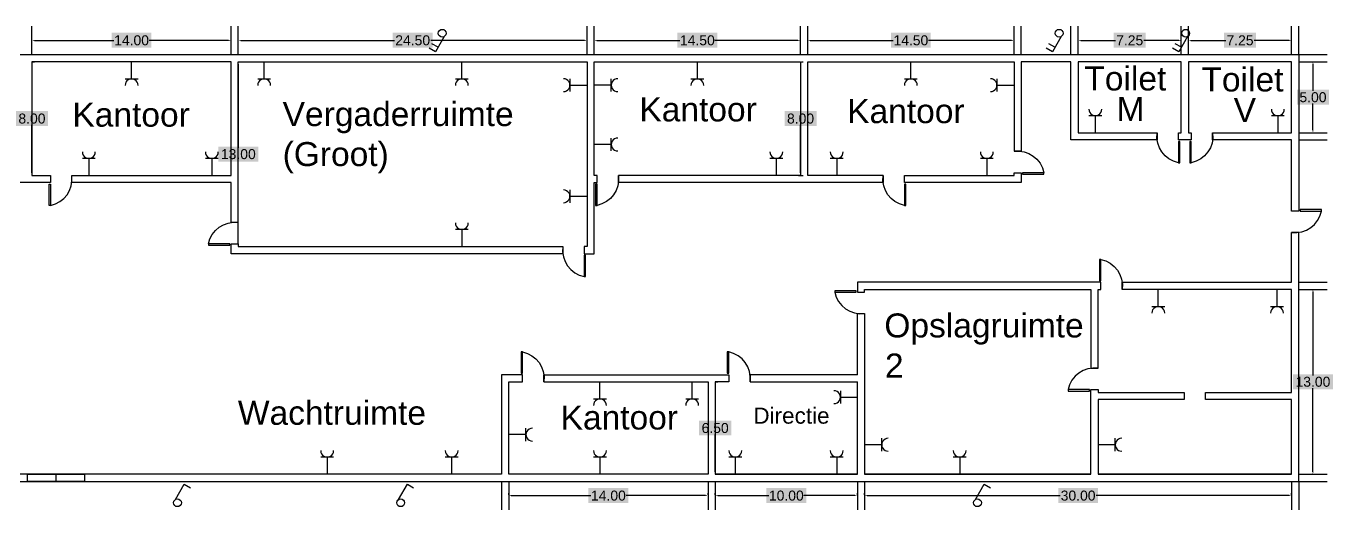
# Model space of a CAD drawing. Header units: inches. Extents: x 3 to 208, y 2 to 36.
# Drawn here: x 116 to 207.8, y 1.8 to 35.8 of the extents above; entities that cross this region are included whole.
import ezdxf

# ---------------------------------------------------------------- set-up
doc = ezdxf.new("R2010")
doc.units = ezdxf.units.IN
doc.header["$MEASUREMENT"] = 0
for name, color, linetype in [('deuren', 1, 'Continuous'), ('Layer1', 21, 'Continuous'), ('Layer2', 90, 'Continuous'), ('Layer3', 140, 'Continuous'), ('Layer4', 2, 'Continuous')]:
    doc.layers.add(name, color=color, linetype=linetype)
doc.styles.get("Standard").update_dxf_attribs({"font": 'arial.ttf'})
doc.dimstyles.get("Standard").update_dxf_attribs({"dimtxt": 0.7, "dimasz": 0.18, "dimexe": 0.18, "dimexo": 0.0625, "dimgap": 0.09, "dimtad": 0, "dimtih": 1, "dimtoh": 1, "dimzin": 0, "dimdsep": 46, "dimtxsty": 'Standard', "dimcen": 0.09, "dimclrt": 250, "dimadec": 0, "dimazin": 0, "dimtfac": 1, "dimtofl": 0, "dimtmove": 0, "dimatfit": 3, "dimfxl": 1, "dimtfill": 2, "dimtfillclr": 1, "dimtolj": 1, "dimtzin": 0, "dimarcsym": 0})

# ---------------------------------------------------------------- blocks, each defined once
blk = doc.blocks.new('*D63')
at = {"layer": 'Defpoints', "color": 0, "transparency": 16777216}
for p in [(149.919, 2.792), (163.919, 2.792), (163.919, 2.792)]:
    blk.add_point(p, dxfattribs=at)
at = {"layer": 'Layer2', "color": 0, "lineweight": -2, "transparency": 16777216}
for p, q in [((149.919, 2.854), (149.919, 2.972)), ((150.099, 2.792), (155.682, 2.792)), ((163.739, 2.792), (158.156, 2.792)), ((163.919, 2.854), (163.919, 2.972))]:
    blk.add_line(p, q, dxfattribs=at)
at = {"layer": 'Layer2', "color": 0, "transparency": 16777216}
for points in [[(150.099, 2.822), (150.099, 2.762), (149.919, 2.792)], [(163.739, 2.822), (163.739, 2.762), (163.919, 2.792)]]:
    blk.add_solid(points, dxfattribs=at)
at = {"layer": 'Layer2', "color": 250, "transparency": 16777216, "insert": (156.919, 2.792), "char_height": 0.7, "attachment_point": 5, "bg_fill": 1, "box_fill_scale": 1.25, "bg_fill_color": 1, "bg_fill_transparency": 0}
blk.add_mtext('\\A1;14.00', dxfattribs=at)
blk = doc.blocks.new('*D64')
at = {"layer": 'Defpoints', "color": 0, "transparency": 16777216}
for p in [(164.419, 2.792), (174.419, 2.792), (174.419, 2.792)]:
    blk.add_point(p, dxfattribs=at)
at = {"layer": 'Layer2', "color": 0, "lineweight": -2, "transparency": 16777216}
for p, q in [((164.419, 2.854), (164.419, 2.972)), ((164.599, 2.792), (168.182, 2.792)), ((174.239, 2.792), (170.656, 2.792)), ((174.419, 2.854), (174.419, 2.972))]:
    blk.add_line(p, q, dxfattribs=at)
at = {"layer": 'Layer2', "color": 0, "transparency": 16777216}
for points in [[(164.599, 2.822), (164.599, 2.762), (164.419, 2.792)], [(174.239, 2.822), (174.239, 2.762), (174.419, 2.792)]]:
    blk.add_solid(points, dxfattribs=at)
at = {"layer": 'Layer2', "color": 250, "transparency": 16777216, "insert": (169.419, 2.792), "char_height": 0.7, "attachment_point": 5, "bg_fill": 1, "box_fill_scale": 1.25, "bg_fill_color": 1, "bg_fill_transparency": 0}
blk.add_mtext('\\A1;10.00', dxfattribs=at)
blk = doc.blocks.new('*D65')
at = {"layer": 'Defpoints', "color": 0, "transparency": 16777216}
for p in [(174.919, 2.792), (204.919, 2.792), (204.919, 2.792)]:
    blk.add_point(p, dxfattribs=at)
at = {"layer": 'Layer2', "color": 0, "lineweight": -2, "transparency": 16777216}
for p, q in [((174.919, 2.854), (174.919, 2.972)), ((175.099, 2.792), (188.649, 2.792)), ((204.739, 2.792), (191.189, 2.792)), ((204.919, 2.854), (204.919, 2.972))]:
    blk.add_line(p, q, dxfattribs=at)
at = {"layer": 'Layer2', "color": 0, "transparency": 16777216}
for points in [[(175.099, 2.822), (175.099, 2.762), (174.919, 2.792)], [(204.739, 2.822), (204.739, 2.762), (204.919, 2.792)]]:
    blk.add_solid(points, dxfattribs=at)
at = {"layer": 'Layer2', "color": 250, "transparency": 16777216, "insert": (189.919, 2.792), "char_height": 0.7, "attachment_point": 5, "bg_fill": 1, "box_fill_scale": 1.25, "bg_fill_color": 1, "bg_fill_transparency": 0}
blk.add_mtext('\\A1;30.00', dxfattribs=at)
blk = doc.blocks.new('*D66')
at = {"layer": 'Defpoints', "color": 0, "transparency": 16777216}
for p in [(206.419, 17.292), (206.419, 17.292), (206.419, 4.292)]:
    blk.add_point(p, dxfattribs=at)
at = {"layer": 'Layer2', "color": 0, "lineweight": -2, "transparency": 16777216}
for p, q in [((206.419, 17.112), (206.419, 11.24)), ((206.482, 17.292), (206.599, 17.292)), ((206.419, 4.472), (206.419, 10.344)), ((206.482, 4.292), (206.599, 4.292))]:
    blk.add_line(p, q, dxfattribs=at)
at = {"layer": 'Layer2', "color": 0, "transparency": 16777216}
for points in [[(206.389, 17.112), (206.449, 17.112), (206.419, 17.292)], [(206.389, 4.472), (206.449, 4.472), (206.419, 4.292)]]:
    blk.add_solid(points, dxfattribs=at)
at = {"layer": 'Layer2', "color": 250, "transparency": 16777216, "insert": (206.419, 10.792), "char_height": 0.7, "attachment_point": 5, "bg_fill": 1, "box_fill_scale": 1.25, "bg_fill_color": 1, "bg_fill_transparency": 0}
blk.add_mtext('\\A1;13.00', dxfattribs=at)
blk = doc.blocks.new('*D67')
at = {"layer": 'Defpoints', "color": 0, "transparency": 16777216}
for p in [(206.419, 33.292), (206.419, 33.292), (206.419, 28.292)]:
    blk.add_point(p, dxfattribs=at)
at = {"layer": 'Layer2', "color": 0, "lineweight": -2, "transparency": 16777216}
for p, q in [((206.419, 33.112), (206.419, 31.239)), ((206.482, 33.292), (206.599, 33.292)), ((206.419, 28.472), (206.419, 30.345)), ((206.482, 28.292), (206.599, 28.292))]:
    blk.add_line(p, q, dxfattribs=at)
at = {"layer": 'Layer2', "color": 0, "transparency": 16777216}
for points in [[(206.389, 33.112), (206.449, 33.112), (206.419, 33.292)], [(206.389, 28.472), (206.449, 28.472), (206.419, 28.292)]]:
    blk.add_solid(points, dxfattribs=at)
at = {"layer": 'Layer2', "color": 250, "transparency": 16777216, "insert": (206.419, 30.792), "char_height": 0.7, "attachment_point": 5, "bg_fill": 1, "box_fill_scale": 1.25, "bg_fill_color": 1, "bg_fill_transparency": 0}
blk.add_mtext('\\A1;5.00', dxfattribs=at)
blk = doc.blocks.new('*D68')
at = {"layer": 'Defpoints', "color": 0, "transparency": 16777216}
for p in [(197.669, 34.792), (197.669, 34.792), (204.919, 34.792)]:
    blk.add_point(p, dxfattribs=at)
at = {"layer": 'Layer2', "color": 0, "lineweight": -2, "transparency": 16777216}
for p, q in [((197.669, 34.854), (197.669, 34.972)), ((204.919, 34.854), (204.919, 34.972)), ((197.849, 34.792), (200.295, 34.792)), ((204.739, 34.792), (202.293, 34.792))]:
    blk.add_line(p, q, dxfattribs=at)
at = {"layer": 'Layer2', "color": 0, "transparency": 16777216}
for points in [[(197.849, 34.822), (197.849, 34.762), (197.669, 34.792)], [(204.739, 34.822), (204.739, 34.762), (204.919, 34.792)]]:
    blk.add_solid(points, dxfattribs=at)
at = {"layer": 'Layer2', "color": 250, "transparency": 16777216, "insert": (201.294, 34.792), "char_height": 0.7, "attachment_point": 5, "bg_fill": 1, "box_fill_scale": 1.25, "bg_fill_color": 1, "bg_fill_transparency": 0}
blk.add_mtext('\\A1;7.25', dxfattribs=at)
blk = doc.blocks.new('*D69')
at = {"layer": 'Defpoints', "color": 0, "transparency": 16777216}
for p in [(189.919, 34.792), (189.919, 34.792), (197.169, 34.792)]:
    blk.add_point(p, dxfattribs=at)
at = {"layer": 'Layer2', "color": 0, "lineweight": -2, "transparency": 16777216}
for p, q in [((189.919, 34.854), (189.919, 34.972)), ((197.169, 34.854), (197.169, 34.972)), ((190.099, 34.792), (192.545, 34.792)), ((196.989, 34.792), (194.543, 34.792))]:
    blk.add_line(p, q, dxfattribs=at)
at = {"layer": 'Layer2', "color": 0, "transparency": 16777216}
for points in [[(190.099, 34.822), (190.099, 34.762), (189.919, 34.792)], [(196.989, 34.822), (196.989, 34.762), (197.169, 34.792)]]:
    blk.add_solid(points, dxfattribs=at)
at = {"layer": 'Layer2', "color": 250, "transparency": 16777216, "insert": (193.544, 34.792), "char_height": 0.7, "attachment_point": 5, "bg_fill": 1, "box_fill_scale": 1.25, "bg_fill_color": 1, "bg_fill_transparency": 0}
blk.add_mtext('\\A1;7.25', dxfattribs=at)
blk = doc.blocks.new('*D70')
at = {"layer": 'Defpoints', "color": 0, "transparency": 16777216}
for p in [(170.919, 34.792), (170.919, 34.792), (185.419, 34.792)]:
    blk.add_point(p, dxfattribs=at)
at = {"layer": 'Layer2', "color": 0, "lineweight": -2, "transparency": 16777216}
for p, q in [((170.919, 34.854), (170.919, 34.972)), ((185.419, 34.854), (185.419, 34.972)), ((171.099, 34.792), (176.932, 34.792)), ((185.239, 34.792), (179.406, 34.792))]:
    blk.add_line(p, q, dxfattribs=at)
at = {"layer": 'Layer2', "color": 0, "transparency": 16777216}
for points in [[(171.099, 34.822), (171.099, 34.762), (170.919, 34.792)], [(185.239, 34.822), (185.239, 34.762), (185.419, 34.792)]]:
    blk.add_solid(points, dxfattribs=at)
at = {"layer": 'Layer2', "color": 250, "transparency": 16777216, "insert": (178.169, 34.792), "char_height": 0.7, "attachment_point": 5, "bg_fill": 1, "box_fill_scale": 1.25, "bg_fill_color": 1, "bg_fill_transparency": 0}
blk.add_mtext('\\A1;14.50', dxfattribs=at)
blk = doc.blocks.new('*D71')
at = {"layer": 'Defpoints', "color": 0, "transparency": 16777216}
for p in [(155.919, 34.792), (155.919, 34.792), (170.419, 34.792)]:
    blk.add_point(p, dxfattribs=at)
at = {"layer": 'Layer2', "color": 0, "lineweight": -2, "transparency": 16777216}
for p, q in [((155.919, 34.854), (155.919, 34.972)), ((170.419, 34.854), (170.419, 34.972)), ((156.099, 34.792), (161.932, 34.792)), ((170.239, 34.792), (164.406, 34.792))]:
    blk.add_line(p, q, dxfattribs=at)
at = {"layer": 'Layer2', "color": 0, "transparency": 16777216}
for points in [[(156.099, 34.822), (156.099, 34.762), (155.919, 34.792)], [(170.239, 34.822), (170.239, 34.762), (170.419, 34.792)]]:
    blk.add_solid(points, dxfattribs=at)
at = {"layer": 'Layer2', "color": 250, "transparency": 16777216, "insert": (163.169, 34.792), "char_height": 0.7, "attachment_point": 5, "bg_fill": 1, "box_fill_scale": 1.25, "bg_fill_color": 1, "bg_fill_transparency": 0}
blk.add_mtext('\\A1;14.50', dxfattribs=at)
blk = doc.blocks.new('*D72')
at = {"layer": 'Defpoints', "color": 0, "transparency": 16777216}
for p in [(130.919, 34.792), (130.919, 34.792), (155.419, 34.792)]:
    blk.add_point(p, dxfattribs=at)
at = {"layer": 'Layer2', "color": 0, "lineweight": -2, "transparency": 16777216}
for p, q in [((130.919, 34.854), (130.919, 34.972)), ((155.419, 34.854), (155.419, 34.972)), ((131.099, 34.792), (141.893, 34.792)), ((155.239, 34.792), (144.445, 34.792))]:
    blk.add_line(p, q, dxfattribs=at)
at = {"layer": 'Layer2', "color": 0, "transparency": 16777216}
for points in [[(131.099, 34.822), (131.099, 34.762), (130.919, 34.792)], [(155.239, 34.822), (155.239, 34.762), (155.419, 34.792)]]:
    blk.add_solid(points, dxfattribs=at)
at = {"layer": 'Layer2', "color": 250, "transparency": 16777216, "insert": (143.169, 34.792), "char_height": 0.7, "attachment_point": 5, "bg_fill": 1, "box_fill_scale": 1.25, "bg_fill_color": 1, "bg_fill_transparency": 0}
blk.add_mtext('\\A1;24.50', dxfattribs=at)
blk = doc.blocks.new('*D73')
at = {"layer": 'Defpoints', "color": 0, "transparency": 16777216}
for p in [(116.419, 34.792), (116.419, 34.792), (130.419, 34.792)]:
    blk.add_point(p, dxfattribs=at)
at = {"layer": 'Layer2', "color": 0, "lineweight": -2, "transparency": 16777216}
for p, q in [((116.419, 34.854), (116.419, 34.972)), ((130.419, 34.854), (130.419, 34.972)), ((116.599, 34.792), (122.182, 34.792)), ((130.239, 34.792), (124.656, 34.792))]:
    blk.add_line(p, q, dxfattribs=at)
at = {"layer": 'Layer2', "color": 0, "transparency": 16777216}
for points in [[(116.599, 34.822), (116.599, 34.762), (116.419, 34.792)], [(130.239, 34.822), (130.239, 34.762), (130.419, 34.792)]]:
    blk.add_solid(points, dxfattribs=at)
at = {"layer": 'Layer2', "color": 250, "transparency": 16777216, "insert": (123.419, 34.792), "char_height": 0.7, "attachment_point": 5, "bg_fill": 1, "box_fill_scale": 1.25, "bg_fill_color": 1, "bg_fill_transparency": 0}
blk.add_mtext('\\A1;14.00', dxfattribs=at)
blk = doc.blocks.new('*D52')
at = {"layer": 'Defpoints', "color": 0, "transparency": 16777216}
for p in [(116.419, 33.292), (116.419, 33.292), (116.419, 25.292)]:
    blk.add_point(p, dxfattribs=at)
at = {"layer": 'Layer2', "color": 0, "lineweight": -2, "transparency": 16777216}
for p, q in [((116.419, 33.112), (116.419, 29.739)), ((116.482, 33.292), (116.599, 33.292)), ((116.419, 25.472), (116.419, 28.845)), ((116.482, 25.292), (116.599, 25.292))]:
    blk.add_line(p, q, dxfattribs=at)
at = {"layer": 'Layer2', "color": 0, "transparency": 16777216}
for points in [[(116.389, 33.112), (116.449, 33.112), (116.419, 33.292)], [(116.389, 25.472), (116.449, 25.472), (116.419, 25.292)]]:
    blk.add_solid(points, dxfattribs=at)
at = {"layer": 'Layer2', "color": 250, "transparency": 16777216, "insert": (116.419, 29.292), "char_height": 0.7, "attachment_point": 5, "bg_fill": 1, "box_fill_scale": 1.25, "bg_fill_color": 1, "bg_fill_transparency": 0}
blk.add_mtext('\\A1;8.00', dxfattribs=at)
blk = doc.blocks.new('*D54')
at = {"layer": 'Defpoints', "color": 0, "transparency": 16777216}
for p in [(130.919, 33.292), (130.919, 33.292), (130.919, 20.292)]:
    blk.add_point(p, dxfattribs=at)
at = {"layer": 'Layer2', "color": 0, "lineweight": -2, "transparency": 16777216}
for p, q in [((130.919, 33.112), (130.919, 27.24)), ((130.982, 33.292), (131.099, 33.292)), ((130.919, 20.472), (130.919, 26.344)), ((130.982, 20.292), (131.099, 20.292))]:
    blk.add_line(p, q, dxfattribs=at)
at = {"layer": 'Layer2', "color": 0, "transparency": 16777216}
for points in [[(130.889, 33.112), (130.949, 33.112), (130.919, 33.292)], [(130.889, 20.472), (130.949, 20.472), (130.919, 20.292)]]:
    blk.add_solid(points, dxfattribs=at)
at = {"layer": 'Layer2', "color": 250, "transparency": 16777216, "insert": (130.919, 26.792), "char_height": 0.7, "attachment_point": 5, "bg_fill": 1, "box_fill_scale": 1.25, "bg_fill_color": 1, "bg_fill_transparency": 0}
blk.add_mtext('\\A1;13.00', dxfattribs=at)
blk = doc.blocks.new('*D55')
at = {"layer": 'Defpoints', "color": 0, "transparency": 16777216}
for p in [(170.419, 33.292), (170.419, 33.292), (170.219, 25.292)]:
    blk.add_point(p, dxfattribs=at)
at = {"layer": 'Layer2', "color": 0, "lineweight": -2, "transparency": 16777216}
for p, q in [((170.419, 33.112), (170.419, 29.739)), ((170.482, 33.292), (170.599, 33.292)), ((170.419, 25.472), (170.419, 28.845)), ((170.282, 25.292), (170.599, 25.292))]:
    blk.add_line(p, q, dxfattribs=at)
at = {"layer": 'Layer2', "color": 0, "transparency": 16777216}
for points in [[(170.389, 33.112), (170.449, 33.112), (170.419, 33.292)], [(170.389, 25.472), (170.449, 25.472), (170.419, 25.292)]]:
    blk.add_solid(points, dxfattribs=at)
at = {"layer": 'Layer2', "color": 250, "transparency": 16777216, "insert": (170.419, 29.292), "char_height": 0.7, "attachment_point": 5, "bg_fill": 1, "box_fill_scale": 1.25, "bg_fill_color": 1, "bg_fill_transparency": 0}
blk.add_mtext('\\A1;8.00', dxfattribs=at)
blk = doc.blocks.new('*D56')
at = {"layer": 'Defpoints', "color": 0, "transparency": 16777216}
for p in [(164.419, 10.792), (164.419, 4.292), (164.419, 4.292)]:
    blk.add_point(p, dxfattribs=at)
at = {"layer": 'Layer2', "color": 0, "lineweight": -2, "transparency": 16777216}
for p, q in [((164.419, 10.612), (164.419, 7.989)), ((164.482, 10.792), (164.599, 10.792)), ((164.419, 4.472), (164.419, 7.095)), ((164.482, 4.292), (164.599, 4.292))]:
    blk.add_line(p, q, dxfattribs=at)
at = {"layer": 'Layer2', "color": 0, "transparency": 16777216}
for points in [[(164.389, 10.612), (164.449, 10.612), (164.419, 10.792)], [(164.389, 4.472), (164.449, 4.472), (164.419, 4.292)]]:
    blk.add_solid(points, dxfattribs=at)
at = {"layer": 'Layer2', "color": 250, "transparency": 16777216, "insert": (164.419, 7.542), "char_height": 0.7, "attachment_point": 5, "bg_fill": 1, "box_fill_scale": 1.25, "bg_fill_color": 1, "bg_fill_transparency": 0}
blk.add_mtext('\\A1;6.50', dxfattribs=at)

msp = doc.modelspace()

# ---------------------------------------------------------------- linework, layer by layer
for p, q in [((116.419, 33.792), (116.419, 35.792)), ((130.419, 33.792), (130.419, 35.792)), ((130.919, 33.792), (130.919, 35.792)), ((155.419, 33.792), (155.419, 35.792)), ((155.919, 33.792), (155.919, 35.792)), ((170.419, 33.792), (170.419, 35.792)), ((170.919, 33.792), (170.919, 35.792)), ((185.419, 33.792), (185.419, 35.792)), ((185.919, 33.792), (185.919, 35.792)), ((189.419, 33.792), (189.419, 35.792)), ((189.919, 33.792), (189.919, 35.792)), ((197.169, 33.792), (197.169, 35.792)), ((197.669, 33.792), (197.669, 35.792)), ((204.919, 33.792), (204.919, 35.792)), ((205.419, 33.792), (205.419, 35.792)), ((205.419, 33.792), (207.419, 33.792)), ((205.419, 33.292), (207.419, 33.292)), ((205.419, 28.292), (207.419, 28.292)), ((205.419, 27.792), (207.419, 27.792)), ((205.419, 17.792), (207.419, 17.792)), ((205.419, 17.292), (207.419, 17.292)), ((149.419, 3.792), (149.419, 1.792)), ((149.919, 3.792), (149.919, 1.792)), ((163.919, 3.792), (163.919, 1.792)), ((164.419, 3.792), (164.419, 1.792)), ((174.419, 3.792), (174.419, 1.792)), ((174.919, 3.792), (174.919, 1.792)), ((204.919, 3.792), (204.919, 1.792)), ((205.419, 4.292), (207.419, 4.292)), ((205.419, 3.792), (205.419, 1.792)), ((205.419, 3.792), (207.419, 3.792))]:
    msp.add_line(p, q)
at = {"lineweight": 30}
msp.add_line((174.419, 4.292), (164.419, 4.292), dxfattribs=at)
for points in [[(5.919, 33.292), (5.919, 27.292), (15.124, 27.292), (15.124, 26.792), (5.919, 26.792), (5.919, 22.292), (5.419, 22.292), (5.419, 33.792), (205.419, 33.792), (205.419, 22.792), (204.919, 22.792), (204.919, 27.792), (199.369, 27.792), (199.369, 28.292, -0.395447), (197.869, 26.192), (197.869, 27.692), (197.769, 27.692), (197.769, 26.192), (197.869, 26.192)], [(117.719, 23.192, 0.395447), (119.219, 25.292), (121.619, 25.292), (123.419, 25.292), (128.719, 25.292), (130.219, 25.292), (130.419, 25.292), (130.419, 33.292), (123.419, 33.292), (119.419, 33.292), (116.419, 33.292), (116.419, 25.292), (117.719, 25.292), (117.719, 24.792), (116.419, 24.792), (115.919, 24.792), (105.169, 24.792), (105.169, 25.292, -0.395447), (103.669, 23.192)], [(196.969, 26.192, -0.395447), (195.469, 28.292), (195.469, 27.792), (189.919, 27.792), (189.419, 27.792), (189.419, 33.292), (185.919, 33.292), (185.919, 26.992), (185.419, 26.992, -0.395447), (187.519, 25.492), (186.019, 25.492), (186.019, 25.392), (187.519, 25.392), (187.519, 25.492)], [(191.518, 19.392, -0.395447), (193.018, 17.292), (193.018, 17.792), (204.919, 17.792), (204.919, 21.292)], [(191.318, 11.742), (191.318, 17.292), (191.518, 17.292), (191.518, 17.792), (174.419, 17.792), (174.419, 17.292), (174.419, 17.092), (174.919, 17.092), (174.919, 17.292), (190.818, 17.292), (190.818, 11.742), (191.318, 11.742, 0.395447), (189.218, 10.242)], [(150.882, 12.892, -0.395447), (152.382, 10.792), (152.382, 11.292), (154.419, 11.292), (154.919, 11.292), (165.169, 11.292), (165.369, 11.292), (165.369, 10.792), (165.169, 10.792), (164.419, 10.792), (164.419, 4.292), (174.419, 4.292), (174.419, 10.792)]]:
    msp.add_lwpolyline(points, format="xyb", dxfattribs=at)
for points in [[(130.919, 21.992), (130.919, 24.792), (130.919, 33.292), (155.419, 33.292), (155.419, 20.292), (155.219, 20.292), (155.219, 19.792), (155.919, 19.792), (155.919, 24.792), (156.119, 24.792), (156.119, 25.292), (155.919, 25.292), (155.919, 33.292), (170.419, 33.292), (170.419, 25.292), (170.219, 25.292), (157.619, 25.292, -0.395447), (156.119, 23.192)], [(128.819, 20.492, -0.395447), (130.919, 21.992), (130.419, 21.992), (130.419, 24.792), (130.219, 24.792), (128.719, 24.792), (123.419, 24.792), (121.619, 24.792), (119.219, 24.792), (119.219, 25.292)], [(177.719, 23.192, -0.395447), (176.219, 25.292), (176.219, 24.792), (170.919, 24.792), (170.219, 24.792), (157.619, 24.792), (157.619, 25.292)], [(3.819, 22.192, 0.395447), (5.919, 20.692), (5.419, 20.692), (5.419, 16.992), (5.419, 15.492), (5.419, 3.792), (163.217, 3.792), (193.217, 3.792), (205.419, 3.792), (205.419, 21.292), (204.919, 21.292, 0.395447), (207.019, 22.792)]]:
    msp.add_lwpolyline(points, format="xyb")
for points in [[(176.219, 25.292), (170.919, 25.292), (170.919, 33.292), (185.419, 33.292), (185.419, 26.992)], [(199.369, 28.292), (204.919, 28.292), (204.919, 33.292), (199.919, 33.292), (197.669, 33.292), (197.669, 28.292), (197.869, 28.292), (197.869, 27.792), (196.969, 27.792), (196.969, 28.292), (197.169, 28.292), (197.169, 33.292), (193.919, 33.292), (189.919, 33.292), (189.919, 28.292), (195.469, 28.292)]]:
    msp.add_lwpolyline(points)
for points in [[(197.069, 26.192), (197.069, 27.692), (196.969, 27.692), (196.969, 26.192), (197.069, 26.192)], [(117.719, 24.692), (117.719, 23.192), (117.619, 23.192), (117.619, 24.692), (117.719, 24.692)], [(156.019, 24.692), (156.019, 23.192), (156.119, 23.192), (156.119, 24.692), (156.019, 24.692)], [(177.719, 24.692), (177.719, 23.192), (177.819, 23.192), (177.819, 24.692), (177.719, 24.692)], [(205.519, 22.792), (207.019, 22.792), (207.019, 22.892), (205.519, 22.892), (205.519, 22.792)], [(130.319, 20.492), (128.819, 20.492), (128.819, 20.392), (130.319, 20.392), (130.319, 20.492)], [(155.219, 19.692), (155.219, 18.192), (155.319, 18.192), (155.319, 19.692), (155.219, 19.692)], [(191.418, 19.392), (191.418, 17.892), (191.518, 17.892), (191.518, 19.392), (191.418, 19.392)], [(174.319, 17.192), (172.819, 17.192), (172.819, 17.092), (174.319, 17.092), (174.319, 17.192)], [(204.919, 4.292), (191.318, 4.292), (193.217, 4.292), (204.919, 4.292), (204.919, 9.542), (198.869, 9.542), (198.869, 10.042), (204.919, 10.042), (204.919, 17.292), (193.018, 17.292)], [(174.419, 11.292), (174.419, 15.592), (174.919, 15.592), (174.919, 4.292), (190.818, 4.292), (180.818, 4.292), (174.919, 4.292)], [(152.382, 10.792), (154.919, 10.792), (163.919, 10.792), (163.919, 4.292), (160.818, 4.292), (149.919, 4.292), (149.919, 10.792), (150.882, 10.792), (150.882, 11.292), (149.419, 11.292), (149.419, 4.292), (144.318, 4.292), (128.318, 4.292), (126.318, 4.292), (124.318, 4.292), (106.619, 4.292)], [(174.419, 11.292), (166.869, 11.292), (166.869, 10.792), (174.419, 10.792)], [(190.718, 10.242), (189.218, 10.242), (189.218, 10.142), (190.718, 10.142), (190.718, 10.242)], [(190.818, 4.292), (190.818, 10.242), (191.318, 10.242), (191.318, 10.042), (197.369, 10.042), (197.369, 9.542), (191.318, 9.542), (191.318, 4.292)]]:
    msp.add_lwpolyline(points, dxfattribs=at)
for points in [[(177.719, 25.292), (185.419, 25.292), (185.419, 25.492), (185.919, 25.492), (185.919, 24.792), (178.419, 24.792), (177.719, 24.792)], [(130.919, 20.492), (130.919, 20.292), (153.719, 20.292), (153.719, 19.792), (130.919, 19.792), (130.419, 19.792), (130.419, 20.492)]]:
    msp.add_lwpolyline(points, close=True)
for points in [[(150.882, 11.392), (150.882, 12.892), (150.782, 12.892), (150.782, 11.392)], [(165.269, 11.392), (165.369, 11.392), (165.369, 12.892), (165.269, 12.892)]]:
    msp.add_lwpolyline(points, close=True, dxfattribs=at)
for centre, start, end in [((155.589, 20.042), 172.38529, 258.69007), ((174.669, 17.462), 191.30993, 277.61471), ((164.999, 11.042), 352.38529, 78.69007)]:
    msp.add_arc(centre, 1.887, start, end, dxfattribs=at)
at = {"layer": 'deuren'}
msp.add_line((197.177, 34.308), (196.744, 34.558), dxfattribs=at)
msp.add_lwpolyline([(197.609, 35.056), (196.995, 33.993), (196.562, 34.243)], dxfattribs=at)
at = {"layer": 'deuren', "lineweight": 30}
msp.add_lwpolyline([(118.103, 4.292), (118.103, 3.792), (116.103, 3.792), (116.103, 4.292), (120.103, 4.292), (120.103, 3.792), (118.103, 3.792)], dxfattribs=at)
at = {"layer": 'deuren'}
msp.add_circle((197.472, 35.292), 0.273, dxfattribs=at)
at = {"layer": 'Layer2'}
for p, q in [((132.734, 32.088), (132.734, 33.292)), ((154.215, 31.64), (155.419, 31.64)), ((157.123, 31.64), (155.919, 31.64)), ((184.215, 31.64), (185.419, 31.64)), ((191.128, 29.496), (191.128, 28.292)), ((203.949, 29.496), (203.949, 28.292)), ((157.123, 27.468), (155.919, 27.468)), ((120.419, 26.496), (120.419, 25.292)), ((129.061, 26.496), (129.061, 25.292)), ((168.716, 26.496), (168.716, 25.292)), ((172.963, 26.496), (172.963, 25.292)), ((183.505, 26.496), (183.505, 25.292)), ((154.215, 23.83), (155.419, 23.83)), ((195.551, 16.088), (195.551, 17.292)), ((203.894, 16.088), (203.894, 17.292)), ((156.324, 9.588), (156.324, 10.792)), ((162.807, 9.588), (162.807, 10.792)), ((173.215, 9.711), (174.419, 9.711)), ((151.123, 7.081), (149.919, 7.081)), ((176.123, 6.369), (174.919, 6.369)), ((192.522, 6.369), (191.318, 6.369)), ((137.157, 5.496), (137.157, 4.292)), ((145.904, 5.496), (145.904, 4.292)), ((165.833, 5.496), (165.833, 4.292)), ((172.963, 5.496), (172.963, 4.292))]:
    msp.add_line(p, q, dxfattribs=at)
for points in [[(132.282, 32.088), (132.734, 32.088), (133.186, 32.088)], [(154.215, 32.092), (154.215, 31.64), (154.215, 31.187)], [(157.123, 31.187), (157.123, 31.64), (157.123, 32.092)], [(184.215, 32.092), (184.215, 31.64), (184.215, 31.187)], [(191.58, 29.496), (191.128, 29.496), (190.676, 29.496)], [(204.401, 29.496), (203.949, 29.496), (203.496, 29.496)], [(157.123, 27.016), (157.123, 27.468), (157.123, 27.921)], [(120.872, 26.496), (120.419, 26.496), (119.967, 26.496)], [(129.513, 26.496), (129.061, 26.496), (128.608, 26.496)], [(169.168, 26.496), (168.716, 26.496), (168.263, 26.496)], [(173.415, 26.496), (172.963, 26.496), (172.511, 26.496)], [(183.958, 26.496), (183.505, 26.496), (183.053, 26.496)], [(154.215, 24.282), (154.215, 23.83), (154.215, 23.378)], [(195.098, 16.088), (195.551, 16.088), (196.003, 16.088)], [(203.441, 16.088), (203.894, 16.088), (204.346, 16.088)], [(173.215, 10.163), (173.215, 9.711), (173.215, 9.258)], [(155.872, 9.588), (156.324, 9.588), (156.776, 9.588)], [(162.354, 9.588), (162.807, 9.588), (163.259, 9.588)], [(151.123, 6.628), (151.123, 7.081), (151.123, 7.533)], [(176.123, 5.916), (176.123, 6.369), (176.123, 6.821)], [(192.522, 5.916), (192.522, 6.369), (192.522, 6.821)], [(137.609, 5.496), (137.157, 5.496), (136.705, 5.496)], [(146.356, 5.496), (145.904, 5.496), (145.451, 5.496)], [(166.285, 5.496), (165.833, 5.496), (165.381, 5.496)], [(173.415, 5.496), (172.963, 5.496), (172.511, 5.496)]]:
    msp.add_lwpolyline(points, dxfattribs=at)
for centre, start, end in [((132.734, 31.636), 359.12753, 180.87247), ((153.763, 31.64), 269.12753, 90.87247), ((157.575, 31.64), 89.12753, 270.87247), ((183.763, 31.64), 269.12753, 90.87247), ((191.128, 29.948), 179.12753, 0.87247), ((203.949, 29.948), 179.12753, 0.87247), ((157.575, 27.468), 89.12753, 270.87247), ((120.419, 26.948), 179.12753, 0.87247), ((129.061, 26.948), 179.12753, 0.87247), ((168.716, 26.948), 179.12753, 0.87247), ((172.963, 26.948), 179.12753, 0.87247), ((183.505, 26.948), 179.12753, 0.87247), ((153.763, 23.83), 269.12753, 90.87247), ((195.551, 15.636), 359.12753, 180.87247), ((203.894, 15.636), 359.12753, 180.87247), ((172.763, 9.711), 269.12753, 90.87247), ((156.324, 9.136), 359.12753, 180.87247), ((162.807, 9.136), 359.12753, 180.87247), ((151.575, 7.081), 89.12753, 270.87247), ((176.575, 6.369), 89.12753, 270.87247), ((192.974, 6.369), 89.12753, 270.87247), ((137.157, 5.948), 179.12753, 0.87247), ((145.904, 5.948), 179.12753, 0.87247), ((165.833, 5.948), 179.12753, 0.87247), ((172.963, 5.948), 179.12753, 0.87247)]:
    msp.add_arc(centre, 0.452, start, end, dxfattribs=at)
at = {"layer": 'Layer3'}
for p, q in [((144.948, 34.308), (144.514, 34.558)), ((188.294, 34.308), (187.861, 34.558))]:
    msp.add_line(p, q, dxfattribs=at)
for points in [[(145.379, 35.056), (144.765, 33.993), (144.332, 34.243)], [(188.725, 35.056), (188.112, 33.993), (187.679, 34.243)], [(126.507, 2.528), (127.12, 3.591), (127.553, 3.341)], [(142.184, 2.528), (142.797, 3.591), (143.23, 3.341)], [(182.712, 2.528), (183.326, 3.591), (183.759, 3.341)]]:
    msp.add_lwpolyline(points, dxfattribs=at)
for centre in [(145.243, 35.292), (188.589, 35.292), (126.643, 2.292), (142.32, 2.292), (182.849, 2.292)]:
    msp.add_circle(centre, 0.273, dxfattribs=at)
at = {"layer": 'Layer4'}
for p, q in [((123.419, 32.088), (123.419, 33.292)), ((146.621, 32.088), (146.621, 33.292)), ((163.169, 32.088), (163.169, 33.292)), ((178.169, 32.088), (178.169, 33.292)), ((146.621, 21.496), (146.621, 20.292)), ((156.324, 5.496), (156.324, 4.292)), ((181.6, 5.496), (181.6, 4.292))]:
    msp.add_line(p, q, dxfattribs=at)
for points in [[(122.967, 32.088), (123.419, 32.088), (123.872, 32.088)], [(146.169, 32.088), (146.621, 32.088), (147.073, 32.088)], [(162.717, 32.088), (163.169, 32.088), (163.622, 32.088)], [(177.717, 32.088), (178.169, 32.088), (178.622, 32.088)], [(147.073, 21.496), (146.621, 21.496), (146.169, 21.496)], [(156.776, 5.496), (156.324, 5.496), (155.872, 5.496)], [(182.052, 5.496), (181.6, 5.496), (181.147, 5.496)]]:
    msp.add_lwpolyline(points, dxfattribs=at)
for centre, start, end in [((123.419, 31.636), 359.12753, 180.87247), ((146.621, 31.636), 359.12753, 180.87247), ((163.169, 31.636), 359.12753, 180.87247), ((178.169, 31.636), 359.12753, 180.87247), ((146.621, 21.948), 179.12753, 0.87247), ((156.324, 5.948), 179.12753, 0.87247), ((181.6, 5.948), 179.12753, 0.87247)]:
    msp.add_arc(centre, 0.452, start, end, dxfattribs=at)

# ---------------------------------------------------------------- texts
at = {"layer": 'Layer1', "lineweight": 30}
for s, height, p in [('Opslagruimte', 1.68601, (176.305, 13.912)), ('2', 1.686, (176.35, 11.095))]:
    msp.add_text(s, height=height, dxfattribs=at).set_placement(p)
at = {"layer": 'Layer1', "lineweight": 30, "attachment_point": 1}
for s, insert, char_height in [('Toilet', (190.359, 32.956), 1.686), ('Toilet', (198.585, 32.886), 1.686), ('Kantoor', (119.262, 30.412), 1.686), ('Vergaderruimte\\P(Groot)', (134.032, 30.453), 1.68601), ('Kantoor', (159.096, 30.782), 1.686), ('Kantoor', (173.694, 30.659), 1.686), ('M', (192.623, 30.809), 1.686), ('V', (200.849, 30.739), 1.686), ('Wachtruimte', (130.888, 9.456), 1.68601), ('Kantoor', (153.562, 9.126), 1.686), ('Directie', (167.104, 8.981), 1.1309)]:
    msp.add_mtext(s, dxfattribs=dict(at, insert=insert, char_height=char_height))

# ---------------------------------------------------------------- dimensions: what is measured, and where the dimension line sits
at = {"layer": 'Layer2'}
for base, p1, p2, picture, middle in [((116.419, 34.792), (130.419, 34.792), (116.419, 34.792), '*D73', (123.419, 34.792)), ((130.919, 34.792), (155.419, 34.792), (130.919, 34.792), '*D72', (143.169, 34.792)), ((155.919, 34.792), (170.419, 34.792), (155.919, 34.792), '*D71', (163.169, 34.792)), ((170.919, 34.792), (185.419, 34.792), (170.919, 34.792), '*D70', (178.169, 34.792)), ((189.919, 34.792), (197.169, 34.792), (189.919, 34.792), '*D69', (193.544, 34.792)), ((197.669, 34.792), (204.919, 34.792), (197.669, 34.792), '*D68', (201.294, 34.792)), ((163.919, 2.792), (149.919, 2.792), (163.919, 2.792), '*D63', (156.919, 2.792)), ((174.419, 2.792), (164.419, 2.792), (174.419, 2.792), '*D64', (169.419, 2.792)), ((204.919, 2.792), (174.919, 2.792), (204.919, 2.792), '*D65', (189.919, 2.792))]:
    dim = msp.add_linear_dim(base=base, p1=p1, p2=p2, dimstyle='Standard', dxfattribs=at)
    dim.commit()
    dim.dimension.update_dxf_attribs({"geometry": picture, "text_midpoint": middle})
for base, p1, p2, picture, middle in [((116.419, 33.292), (116.419, 25.292), (116.419, 33.292), '*D52', (116.419, 29.292)), ((130.919, 33.292), (130.919, 20.292), (130.919, 33.292), '*D54', (130.919, 26.792)), ((170.419, 33.292), (170.219, 25.292), (170.419, 33.292), '*D55', (170.419, 29.292)), ((206.419, 33.292), (206.419, 28.292), (206.419, 33.292), '*D67', (206.419, 30.792)), ((206.419, 17.292), (206.419, 4.292), (206.419, 17.292), '*D66', (206.419, 10.792)), ((164.419, 4.292), (164.419, 10.792), (164.419, 4.292), '*D56', (164.419, 7.542))]:
    dim = msp.add_linear_dim(base=base, p1=p1, p2=p2, angle=90, dimstyle='Standard', dxfattribs=at)
    dim.commit()
    dim.dimension.update_dxf_attribs({"geometry": picture, "text_midpoint": middle})

doc.saveas('drawing.dxf')
